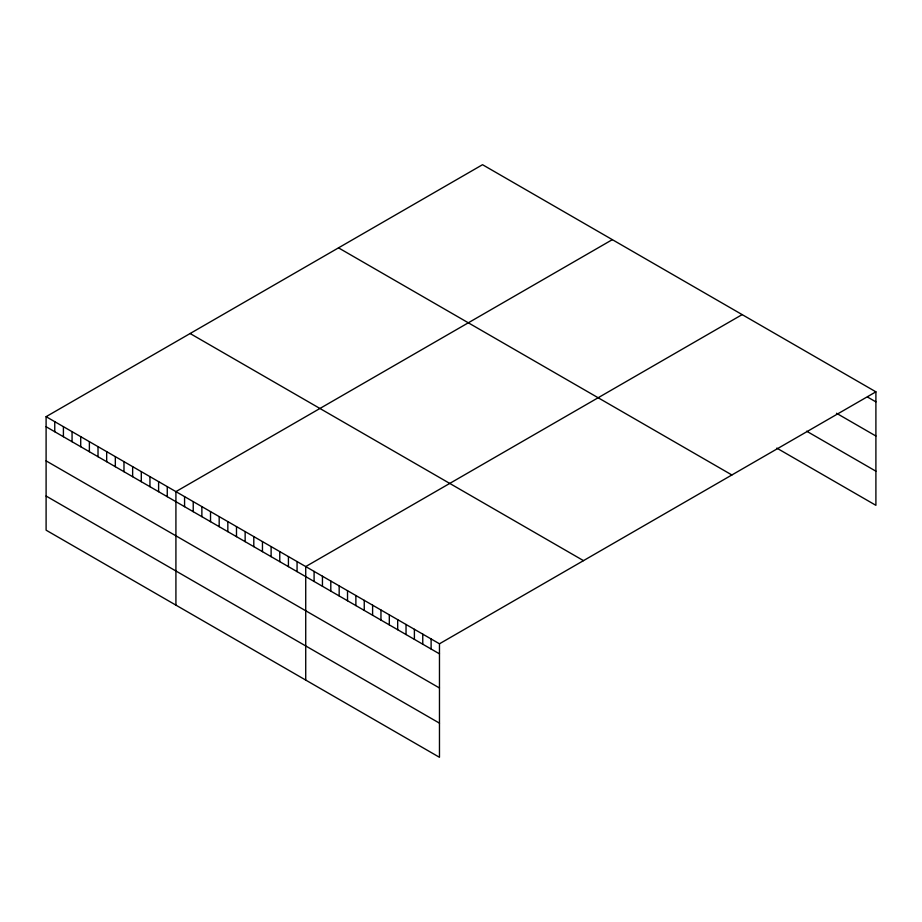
<?xml version="1.0" encoding="UTF-8"?>
<svg xmlns="http://www.w3.org/2000/svg" width="922" height="922" viewBox="0 0 922 922"><rect width="100%" height="100%" fill="white"/><g stroke="black" fill="none" stroke-linecap="round" stroke-linejoin="round"><path stroke-width="1.38" d="M46.1 416.675L439.471 643.787L439.471 757.296L46.1 530.173L46.1 416.675L482.529 164.704L875.9 391.827L875.9 505.325L776.785 448.104M612.335 239.651L175.918 491.622L175.918 605.12M742.152 314.609L305.724 566.569L305.724 680.067M439.471 643.787L875.9 391.827M867.544 397.059L875.9 401.877M836.496 413.263L875.9 436.014M806.635 431.196L875.9 471.188M338.501 247.857L731.884 474.968M190.116 333.522L583.499 560.645M46.1 426.736L439.471 653.848M46.1 460.873L439.471 687.985M46.1 496.036L439.471 723.159M431.116 638.969L431.116 649.019M422.76 634.14L422.76 644.19M414.393 629.311L414.393 639.372M406.037 624.482L406.037 634.543M397.682 619.665L397.682 629.714M389.315 614.836L389.315 624.886M380.959 610.007L380.959 620.068M372.603 605.178L372.603 615.239M364.248 600.349L364.248 610.41M355.88 595.531L355.88 605.581M347.525 590.702L347.525 600.764M339.169 585.873L339.169 595.935M330.802 581.044L330.802 591.106M322.446 576.227L322.446 586.277M314.091 571.398L314.091 581.459M297.068 561.579L297.068 571.628M288.425 556.577L288.425 566.638M279.769 551.587L279.769 561.636M271.114 546.585L271.114 556.646M262.459 541.594L262.459 551.644M253.804 536.592L253.804 546.654M245.148 531.591L245.148 541.652M236.493 526.6L236.493 536.662M227.838 521.598L227.838 531.66M219.182 516.608L219.182 526.669M210.527 511.606L210.527 521.668M201.872 506.616L201.872 516.666M193.228 501.614L193.228 511.675M184.573 496.624L184.573 506.674M167.262 486.632L167.262 496.681M158.607 481.63L158.607 491.691M149.952 476.639L149.952 486.689M141.297 471.638L141.297 481.699M132.641 466.647L132.641 476.697M123.986 461.645L123.986 471.707M115.331 456.644L115.331 466.705M106.675 451.653L106.675 461.715M98.02 446.651L98.02 456.713M89.376 441.661L89.376 451.711M80.721 436.659L80.721 446.721M72.066 431.669L72.066 441.719M63.411 426.667L63.411 436.728M54.755 421.677L54.755 431.727"/></g></svg>
